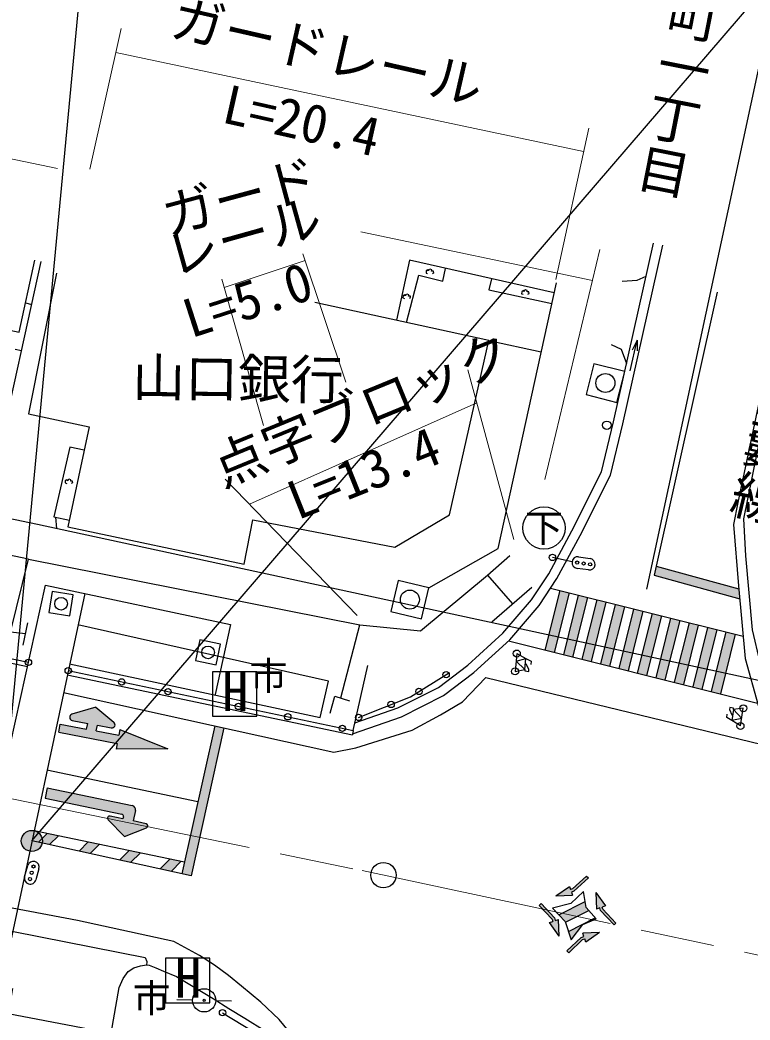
# Model space of a CAD drawing. Units: millimetres at full size, sheet at 1:1000; details may follow other scales. Extents: x 40000 to 680000, y 20000 to 380000.
# Drawn here: x 460896 to 495421, y 272125 to 319418 of the extents above; entities that cross this region are included whole.
import ezdxf
from ezdxf.enums import TextEntityAlignment as Align

# ---------------------------------------------------------------- set-up
doc = ezdxf.new("R2010")
doc.units = ezdxf.units.MM
doc.header["$LTSCALE"] = 1000
doc.linetypes.add('CHAIN', pattern=[18.5, 12, -1.5, 3.5, -1.5])
for name, color, linetype, lineweight in [('M-BGD', 7, 'Continuous', 25), ('M-BGD-EXST', 7, 'Continuous', 25), ('M-BMK', 2, 'CHAIN', 13), ('M-BMK-OTRS', 5, 'Continuous', 25), ('M-BMK-SRVR', 3, 'Continuous', 25), ('M-STR-HTXT', 7, 'Continuous', 13), ('M-STR-STR3', 7, 'Continuous', 25), ('M-STR-STRC', 7, 'Continuous', 25)]:
    doc.layers.add(name, color=color, linetype=linetype, lineweight=lineweight)
doc.layers.add('M-BMK-HTXT', color=7, linetype='Continuous')
doc.styles.add('@ＭＳ ゴシック', font='')
doc.styles.add('ＭＳ ゴシック', font='')
doc.styles.get('@ＭＳ ゴシック').set_extended_font_data('@MS Gothic')
doc.styles.get('ＭＳ ゴシック').set_extended_font_data('MS Gothic')

msp = doc.modelspace()

# ---------------------------------------------------------------- hatches: boundary and pattern name
at = {"layer": 'M-BGD'}
h = msp.add_hatch(color=256, dxfattribs=at)
edge = h.paths.add_edge_path()
edge.add_ellipse((469606, 273054), major_axis=(12.2, -48.5), ratio=1, start_angle=74.5784, end_angle=-105.4216)
at = {"layer": 'M-STR-STRC'}
for points in [[(494937, 292041), (494892, 292520), (490984, 293595), (490887, 293155)], [(486861, 292324), (486424, 292433), (485723, 289619), (486160, 289510)], [(487734, 292106), (487298, 292215), (486597, 289401), (487033, 289292)], [(488608, 291889), (488171, 291998), (487470, 289184), (487907, 289075)], [(489481, 291671), (489044, 291780), (488343, 288966), (488780, 288857)], [(490354, 291454), (489918, 291562), (489217, 288748), (489653, 288640)], [(491228, 291236), (490791, 291345), (490090, 288531), (490527, 288422)], [(492101, 291019), (491664, 291127), (490963, 288313), (491400, 288205)], [(492974, 290801), (492537, 290910), (491837, 288096), (492273, 287987)], [(493847, 290584), (493411, 290692), (492710, 287878), (493147, 287770)], [(494721, 290366), (494284, 290475), (493583, 287661), (494020, 287552)], [(464098, 286154), (464046, 285884), (462804, 286121), (462729, 285731), (465490, 285203), (465439, 284933), (467882, 284948), (465616, 285864), (465565, 285593), (464505, 285796), (464556, 286066), (465214, 285940, 0.77336), (465339, 286203), (464482, 286920), (463353, 286584, 0.78564), (463368, 286293)], [(470543, 285940), (470104, 286037), (468557, 279036), (468996, 278939)], [(462081, 282618), (462184, 283107), (466208, 282260), (466215, 282258), (466222, 282256), (466228, 282254), (466235, 282252), (466241, 282249), (466248, 282246), (466254, 282243), (466260, 282240), (466266, 282236), (466272, 282232), (466277, 282228), (466283, 282224), (466288, 282220), (466294, 282215), (466299, 282210), (466304, 282205), (466309, 282200), (466313, 282195), (466318, 282190), (466322, 282184), (466326, 282178), (466328, 282176), (466330, 282173), (466332, 282170), (466333, 282167), (466335, 282164), (466337, 282161), (466338, 282157), (466340, 282154), (466341, 282151), (466343, 282148), (466344, 282145), (466346, 282142), (466347, 282138), (466348, 282135), (466349, 282132), (466350, 282128), (466351, 282125), (466352, 282122), (466353, 282118), (466354, 282115), (466355, 282112), (466356, 282108), (466357, 282105), (466357, 282101), (466358, 282098), (466358, 282095), (466359, 282091), (466359, 282088), (466360, 282084), (466360, 282081), (466360, 282077), (466360, 282074), (466360, 282070), (466360, 282067), (466360, 282063), (466360, 282060), (466360, 282056), (466360, 282053), (466360, 282049), (466359, 282046), (466359, 282039), (466357, 282032), (466356, 282025), (466253, 281536), (466862, 281407), (466869, 281406), (466875, 281403), (466882, 281401), (466886, 281398), (466891, 281396), (466895, 281393), (466899, 281390), (466904, 281386), (466907, 281383), (466911, 281379), (466915, 281375), (466918, 281371), (466921, 281367), (466923, 281364), (466925, 281361), (466927, 281358), (466928, 281355), (466930, 281352), (466931, 281349), (466932, 281346), (466934, 281342), (466935, 281339), (466936, 281336), (466937, 281332), (466937, 281329), (466938, 281325), (466938, 281322), (466939, 281318), (466939, 281315), (466939, 281312), (466939, 281308), (466939, 281305), (466939, 281301), (466938, 281296), (466937, 281291), (466936, 281286), (466935, 281281), (466933, 281276), (466931, 281271), (466929, 281266), (466926, 281261), (466924, 281257), (466921, 281252), (466917, 281247), (466912, 281242), (466907, 281237), (466900, 281231), (466892, 281225), (466878, 281218), (465844, 280804), (465065, 281599), (465062, 281603), (465058, 281607), (465055, 281611), (465053, 281614), (465051, 281617), (465049, 281620), (465048, 281623), (465046, 281626), (465045, 281629), (465044, 281632), (465042, 281636), (465041, 281639), (465040, 281642), (465039, 281646), (465039, 281649), (465038, 281652), (465038, 281656), (465037, 281659), (465037, 281663), (465037, 281666), (465037, 281670), (465037, 281673), (465037, 281677), (465038, 281682), (465039, 281687), (465040, 281692), (465041, 281697), (465043, 281702), (465045, 281707), (465047, 281712), (465049, 281717), (465052, 281721), (465055, 281726), (465058, 281730), (465062, 281735), (465067, 281740), (465074, 281746), (465081, 281751), (465091, 281757), (465112, 281765), (465135, 281768), (465147, 281768), (465156, 281767), (465764, 281639), (465785, 281740), (465786, 281745), (465786, 281748), (465786, 281752), (465787, 281755), (465787, 281759), (465786, 281762), (465786, 281766), (465786, 281769), (465785, 281773), (465785, 281776), (465784, 281780), (465783, 281783), (465782, 281786), (465781, 281790), (465780, 281793), (465779, 281796), (465777, 281799), (465776, 281803), (465774, 281806), (465772, 281809), (465770, 281812), (465768, 281815), (465765, 281819), (465762, 281823), (465758, 281827), (465755, 281830), (465751, 281834), (465747, 281837), (465742, 281840), (465738, 281843), (465733, 281845), (465729, 281848), (465722, 281850), (465716, 281853), (465709, 281854)], [(461958, 280594, 0.41421), (461458, 281094, 0.41421), (460958, 280594, 1)], [(462716, 280839), (462188, 280949), (461768, 280531), (462036, 280477), (462294, 280420)], [(464652, 280436), (464124, 280546), (463687, 280112), (464209, 279997)], [(466588, 280033), (466060, 280143), (465603, 279689), (466125, 279573)], [(468524, 279630), (467996, 279740), (467518, 279266), (468041, 279150)], [(486973, 278176), (487094, 278217), (487776, 278846), (487695, 278934), (487032, 278322), (486935, 278290), (486884, 278442), (486237, 277994), (487023, 278024)], [(488314, 277426), (488356, 277304), (488993, 276629), (489080, 276711), (488461, 277368), (488428, 277465), (488580, 277517), (488125, 278159), (488163, 277373)], [(486212, 276828), (486171, 276949), (485539, 277629), (485452, 277547), (486066, 276887), (486099, 276789), (485946, 276738), (486397, 276093), (486365, 276879)], [(487792, 277307), (487666, 277452), (487620, 277724), (486382, 277098), (486683, 276776), (486691, 276750)], [(487508, 276638), (488142, 276903), (488096, 276956), (486830, 276317), (486958, 275920)], [(487563, 276072), (487442, 276031), (486764, 275396), (486846, 275309), (487505, 275925), (487602, 275959), (487654, 275806), (488298, 276259), (487512, 276224)]]:
    msp.add_hatch(color=256, dxfattribs=at).paths.add_polyline_path(points)

# ---------------------------------------------------------------- linework, layer by layer
at = {"layer": 'M-BGD'}
for p, q in [((459445, 296882), (461904, 308004)), ((461156, 306035), (461454, 305969)), ((483073, 304268), (485550, 303725)), ((490086, 304283), (490086, 303773)), ((460673, 303852), (460971, 303786)), ((462633, 295373), (462592, 295900)), ((459298, 289461), (461297, 289041)), ((459255, 289266), (461254, 288845)), ((463176, 288646), (476657, 285812)), ((476657, 285812), (477342, 288886)), ((463134, 288450), (476616, 285616)), ((476657, 285812), (476616, 285616)), ((469056, 273067), (468306, 273084)), ((470156, 273042), (470906, 273025))]:
    msp.add_line(p, q, dxfattribs=at)
for points in [[(327917, 323434), (364414, 315904), (410503, 306260), (461720, 295570), (485198, 290498), (530755, 280628), (565306, 273385), (578607, 270582)], [(453174, 310001), (452455, 306437), (460859, 304661), (461592, 308052)], [(476738, 286177), (478765, 286884), (480683, 287857), (482071, 288910), (483733, 290422), (485087, 291994), (485901, 293232), (486992, 295253), (488395, 298047), (488971, 300420), (490852, 308866)], [(476625, 285661), (478942, 286469), (480923, 287474), (482359, 288563), (484056, 290107), (485447, 291723), (486288, 293001), (487391, 295045), (488820, 297891), (489410, 300318), (491292, 308768)], [(486160, 306512), (479310, 308055), (478695, 305217)], [(462626, 307441), (461300, 300791), (464171, 300173), (463164, 295444), (471499, 293688), (471909, 295772), (478627, 294485), (481203, 296011), (483073, 304268), (474844, 306051)], [(479179, 305112), (479766, 307347), (480888, 307067), (481024, 307669)], [(480402, 307436), (480461, 307470), (480451, 307537), (480362, 307535), (480368, 307601), (480290, 307633), (480220, 307597), (480220, 307552), (480186, 307599), (480107, 307548), (480099, 307450), (480175, 307425)], [(480237, 292563), (483512, 294417), (486264, 306987)], [(483192, 307180), (483063, 306660), (486049, 306006)], [(489379, 307068), (490091, 307115), (490505, 307307)], [(484920, 306456), (484979, 306490), (484969, 306558), (484879, 306555), (484886, 306621), (484807, 306653), (484737, 306617), (484737, 306572), (484704, 306619), (484625, 306568), (484617, 306471), (484693, 306445)], [(497026, 306905), (494847, 296593), (494634, 295551), (494879, 292657), (495199, 289215), (495812, 287007), (496769, 284996), (497605, 283844), (499612, 282281), (501859, 280795), (504368, 279592), (507258, 278553), (509771, 277891), (509775, 278424)], [(497348, 306842), (495112, 295833), (495212, 294080), (495526, 290569), (496249, 287493), (496940, 285779), (497824, 284303), (500686, 282047), (504439, 280085), (507109, 279077), (511393, 278027), (519104, 276369), (536584, 272648), (537431, 272986), (537935, 273665), (538666, 277194)], [(479313, 306257), (479372, 306291), (479362, 306359), (479273, 306357), (479279, 306422), (479201, 306454), (479131, 306418), (479131, 306373), (479097, 306420), (479018, 306369), (479010, 306272), (479086, 306246)], [(489754, 302829), (490086, 304283), (489841, 303810)], [(488849, 304067), (489332, 303855), (489584, 303172)], [(463937, 299075), (463259, 299222), (462497, 295921), (463232, 295764)], [(463334, 297509), (463393, 297543), (463383, 297611), (463294, 297609), (463300, 297675), (463222, 297706), (463152, 297670), (463152, 297626), (463118, 297672), (463040, 297622), (463031, 297524), (463107, 297499)], [(476910, 286435), (479368, 287415), (481211, 288560)], [(459300, 276556), (466815, 275088), (466891, 274897), (466872, 274696)], [(460542, 273622), (460335, 272426), (465204, 271498), (465593, 273667), (465770, 274090), (466009, 274413), (466282, 274597), (466593, 274691), (466875, 274730), (467010, 274711), (467317, 274589), (467679, 274428), (468300, 274177), (470027, 273136), (470773, 272666), (471536, 272210), (472489, 271607), (472791, 271438), (473345, 270903), (473863, 270219), (474140, 269835), (474705, 268840), (474954, 268258)], [(470475, 272469), (472480, 271253), (473575, 270251), (474259, 269312)]]:
    msp.add_lwpolyline(points, dxfattribs=at)
for points in [[(487669, 301710), (489122, 301336), (489496, 302789), (488043, 303163)], [(478431, 291451), (479890, 291104), (480237, 292563), (478777, 292910)]]:
    msp.add_lwpolyline(points, close=True, dxfattribs=at)
for centre, radius in [((488582, 302250), 450), ((488648, 300251), 200), ((479334, 292007), 450), ((461297, 289041), 150), ((463176, 288646), 150), ((481049, 288459), 150), ((465706, 288114), 150), ((467897, 287654), 150), ((479766, 287662), 150), ((471225, 286954), 150), ((478448, 287048), 150), ((473560, 286463), 150), ((476910, 286435), 150), ((476143, 285920), 150), ((469606, 273054), 550), ((469606, 273054), 50), ((470475, 272469), 150)]:
    msp.add_circle(centre, radius, dxfattribs=at)
at = {"layer": 'M-BGD-EXST'}
for p, q in [((472101, 288595), (470001, 288595)), ((470001, 288595), (470001, 286495)), ((472101, 286495), (472101, 288595)), ((470001, 286495), (472101, 286495)), ((469874, 275043), (467774, 275043)), ((467774, 275043), (467774, 272943)), ((469874, 272943), (469874, 275043)), ((467774, 272943), (469874, 272943))]:
    msp.add_line(p, q, dxfattribs=at)
msp.add_circle((485677, 295394), 1000, dxfattribs=at)
at = {"layer": 'M-BMK'}
msp.add_lwpolyline([(285242, 319383), (314797, 313431), (347431, 306540), (391924, 297036), (411864, 292986), (459979, 282690), (477071, 279190), (523956, 269184), (560774, 261412), (575777, 258191)], dxfattribs=at)
at = {"layer": 'M-BMK-OTRS'}
msp.add_line((497250, 323821), (490519, 292497), dxfattribs=at)
at = {"layer": 'M-BMK-SRVR'}
msp.add_circle((478085, 278974), 600, dxfattribs=at)
at = {"layer": 'M-STR-HTXT'}
for p, q in [((346919, 336605), (462667, 312397)), ((464204, 312363), (465681, 319020)), ((465429, 317882), (487552, 313200)), ((486234, 307152), (487792, 314302)), ((477023, 309395), (487974, 307104)), ((474278, 308361), (476304, 302287)), ((485716, 297688), (488326, 308571)), ((470551, 306772), (474382, 308049)), ((470439, 307162), (472412, 300235)), ((484247, 294843), (482077, 302868)), ((471749, 296524), (482498, 301310)), ((470607, 297705), (476844, 291253))]:
    msp.add_line(p, q, dxfattribs=at)
at = {"layer": 'M-STR-STR3'}
msp.add_line((463955, 292300), (460061, 274044), dxfattribs=at)
for points in [[(458070, 274469), (462107, 292695), (470852, 290828), (470132, 287514)], [(463245, 288969), (475100, 286437), (475480, 288151), (463639, 290816)]]:
    msp.add_lwpolyline(points, dxfattribs=at)
for points in [[(462267, 291399), (463254, 291241), (463412, 292228), (462425, 292386)], [(469200, 289126), (470178, 288919), (470386, 289897), (469408, 290105)]]:
    msp.add_lwpolyline(points, close=True, dxfattribs=at)
for centre in [(462839, 291813), (469793, 289512)]:
    msp.add_circle(centre, 300, dxfattribs=at)
at = {"layer": 'M-STR-STRC'}
for p, q in [((460335, 284695), (464849, 332659)), ((461458, 280594), (503964, 330044)), ((493861, 306539), (490887, 293155)), ((461300, 293922), (476969, 290814)), ((487006, 293795), (486077, 294001)), ((487316, 294029), (487861, 293953)), ((487785, 293408), (487240, 293484)), ((490984, 293595), (494892, 292520)), ((483014, 293164), (484187, 291802)), ((490887, 293155), (494937, 292041)), ((483207, 290959), (485105, 292593)), ((486424, 292433), (485723, 289619)), ((485986, 292542), (495101, 290271)), ((486861, 292324), (486160, 289510)), ((487298, 292215), (486597, 289401)), ((487734, 292106), (487033, 289292)), ((488171, 291998), (487470, 289184)), ((488608, 291889), (487907, 289075)), ((489044, 291780), (488343, 288966)), ((489481, 291671), (488780, 288857)), ((489918, 291562), (489217, 288748)), ((490354, 291454), (489653, 288640)), ((490791, 291345), (490090, 288531)), ((461039, 289859), (461272, 290902)), ((491228, 291236), (490527, 288422)), ((491664, 291127), (490963, 288313)), ((492101, 291019), (491400, 288205)), ((492537, 290910), (491837, 288096)), ((492974, 290801), (492273, 287987)), ((493411, 290692), (492710, 287878)), ((493847, 290584), (493147, 287770)), ((494284, 290475), (493583, 287661)), ((483993, 290050), (495783, 287113)), ((494721, 290366), (494020, 287552)), ((484359, 289100), (484820, 289221)), ((484359, 289100), (484776, 288695)), ((464482, 286920), (463353, 286584)), ((464482, 286920), (465339, 286203)), ((495027, 286383), (494638, 286814)), ((463368, 286293), (464098, 286154)), ((464046, 285884), (464098, 286154)), ((495027, 286383), (494559, 286292)), ((462729, 285731), (462804, 286121)), ((462729, 285731), (465490, 285203)), ((462804, 286121), (464046, 285884)), ((464505, 285796), (464556, 286066)), ((464505, 285796), (465565, 285593)), ((464556, 286066), (465214, 285940)), ((465616, 285864), (465565, 285593)), ((465616, 285864), (467882, 284948)), ((470104, 286037), (468557, 279036)), ((470543, 285940), (468996, 278939)), ((465490, 285203), (465439, 284933)), ((467882, 284948), (465439, 284933)), ((469308, 282435), (462172, 283941)), ((462184, 283107), (462081, 282618)), ((462184, 283107), (466202, 282262)), ((462081, 282618), (465707, 281855)), ((466356, 282025), (466253, 281536)), ((465065, 281598), (465844, 280804)), ((465764, 281639), (465157, 281766)), ((465784, 281736), (465764, 281639)), ((466860, 281408), (466253, 281536)), ((461561, 281079), (468681, 279598)), ((462188, 280949), (461768, 280531)), ((465844, 280804), (466876, 281217)), ((462716, 280839), (462294, 280420)), ((464124, 280546), (463687, 280112)), ((464652, 280436), (464209, 279997)), ((466060, 280143), (465603, 279689)), ((466588, 280033), (466125, 279573)), ((467996, 279740), (467518, 279266)), ((468524, 279630), (468041, 279150)), ((461114, 278897), (461262, 279427)), ((461791, 279279), (461644, 278750)), ((487695, 278934), (487776, 278846)), ((486237, 277994), (486884, 278442)), ((486884, 278442), (486935, 278290)), ((486973, 278176), (487023, 278024)), ((488125, 278159), (488580, 277517)), ((488125, 278159), (488163, 277373)), ((485452, 277547), (485539, 277629)), ((486237, 277994), (487023, 278024)), ((486382, 277098), (487620, 277724)), ((486691, 276750), (487792, 277307)), ((488314, 277426), (488163, 277373)), ((488580, 277517), (488428, 277465)), ((485946, 276738), (486099, 276789)), ((486397, 276093), (485946, 276738)), ((486212, 276828), (486365, 276879)), ((486397, 276093), (486365, 276879)), ((486830, 276317), (488096, 276956)), ((489080, 276711), (488993, 276629)), ((488298, 276259), (487512, 276224)), ((487563, 276072), (487512, 276224)), ((488298, 276259), (487654, 275806)), ((487654, 275806), (487602, 275959)), ((486846, 275309), (486764, 275396))]:
    msp.add_line(p, q, dxfattribs=at)
for points in [[(461156, 290381), (460448, 290463), (461300, 293922), (395325, 307761), (313430, 325130)], [(476064, 287355), (476969, 290814), (479834, 290532), (483014, 293164), (484069, 294093)], [(484392, 289456), (484313, 288609), (484776, 288695), (484820, 289221)], [(484392, 289456), (484820, 289221), (485067, 289096), (485052, 288940)], [(484776, 288695), (484774, 288631), (484959, 288613), (484967, 288715), (484841, 288953), (484798, 288957)], [(462956, 287615), (475737, 284794), (476786, 285002), (479447, 285833), (480783, 286554), (481821, 287179), (482924, 288323), (495998, 285147), (497127, 283642), (498561, 282284), (499729, 281343)], [(475567, 286636), (475780, 287445), (476486, 287220)], [(494638, 286814), (494644, 286877), (494460, 286907), (494446, 286806), (494556, 286560), (494599, 286554)], [(494971, 286029), (495105, 286869), (494638, 286814), (494559, 286292)], [(494971, 286029), (494559, 286292), (494321, 286433), (494346, 286587)], [(496924, 267567), (495856, 267336), (494853, 266982), (493779, 266576), (493026, 266275), (475102, 269713), (474260, 270803), (473148, 272151), (472284, 272970), (471379, 273725), (470755, 274227), (470097, 274722), (469391, 275174), (468172, 275842), (463614, 276826), (458009, 277882), (451615, 279239), (448876, 279825), (442682, 281140), (439536, 281777)], [(468996, 278939), (462036, 280477), (461458, 280594)], [(487695, 278934), (487032, 278322), (486935, 278290)], [(487776, 278846), (487094, 278217), (486973, 278176)], [(485539, 277629), (486171, 276949), (486212, 276828)], [(485452, 277547), (486066, 276887), (486099, 276789)], [(488993, 276629), (488356, 277304), (488314, 277426)], [(489080, 276711), (488461, 277368), (488428, 277465)], [(486764, 275396), (487442, 276031), (487563, 276072)], [(486846, 275309), (487505, 275925), (487602, 275959)]]:
    msp.add_lwpolyline(points, dxfattribs=at)
msp.add_lwpolyline([(486080, 277421), (486683, 276776), (486958, 275920), (487508, 276638), (488142, 276903), (487666, 277452), (487539, 278203), (486947, 277642)], close=True, dxfattribs=at)
for centre, radius in [((486077, 294001), 150), ((487245, 293758), 75), ((487552, 293716), 75), ((487859, 293673), 75), ((484392, 289456), 165), ((484313, 288609), 165), ((495105, 286869), 165), ((494971, 286029), 165), ((461458, 280594), 500), ((461449, 279087), 75), ((461533, 279386), 75), ((461366, 278788), 75)]:
    msp.add_circle(centre, radius, dxfattribs=at)
for centre, radius, start, end in [((487278, 293757), 275, 172.0608, 262.0608), ((487278, 293757), 275, 82.0608, 172.0608), ((487823, 293681), 275, 352.0608, 82.0608), ((487823, 293681), 275, 262.0608, 352.0608), ((463396, 286441), 150, 106.5657, 259.1843), ((465242, 286088), 150, 259.1843, 50.0525), ((466160, 282066), 200, 348.1796, 78.1153), ((465137, 281668), 100, 78.1153, 224.4252), ((465687, 281757), 100, 348.1153, 78.1153), ((466839, 281310), 100, 291.8053, 78.1153), ((461527, 279353), 275, 74.4193, 164.4193), ((461527, 279353), 275, 344.4193, 74.4193), ((461379, 278823), 275, 164.4193, 254.4193), ((461379, 278823), 275, 254.4193, 344.4193)]:
    msp.add_arc(centre, radius, start, end, dxfattribs=at)

# ---------------------------------------------------------------- texts
at = {"layer": 'M-BGD-EXST', "style": 'ＭＳ ゴシック'}
msp.add_text('下', height=1320, dxfattribs=at).set_placement((485677, 295394), align=Align.MIDDLE_CENTER)
for s, height, p in [('市', 1320, (471748, 287336)), ('H', 1833, (470454, 286187)), ('H', 1833, (468227, 272635)), ('市', 1320, (466220, 272100))]:
    msp.add_text(s, height=height, dxfattribs=at).set_placement(p, align=Align.BOTTOM_LEFT)
at = {"layer": 'M-BMK-HTXT'}
for s, rotation, style, p in [('二番町一丁目', 258.864, '@ＭＳ ゴシック', (492536, 326051)), ('市道泉原合田藪線', 256.346, '@ＭＳ ゴシック', (498780, 315375)), ('山口銀行', 359.201, 'ＭＳ ゴシック', (466186, 301065))]:
    msp.add_text(s, height=1833, rotation=rotation, dxfattribs=dict(at, style=style)).set_placement(p, align=Align.BOTTOM_LEFT)
at = {"layer": 'M-STR-HTXT', "style": 'ＭＳ ゴシック'}
for s, rotation, p in [('ガードレール', 347.181, (467801, 318142)), ('L=20.4', 347.33, (470250, 314054)), ('ガード', 15.068, (468046, 308685)), ('レール', 15.601, (468237, 306778)), ('L=5.0', 17.899, (469144, 303836)), ('点字ブロック', 22.36, (470681, 296797)), ('L=13.4', 21.801, (474223, 295241))]:
    msp.add_text(s, height=1833, rotation=rotation, dxfattribs=at).set_placement(p, align=Align.BOTTOM_LEFT)

doc.saveas('drawing.dxf')
